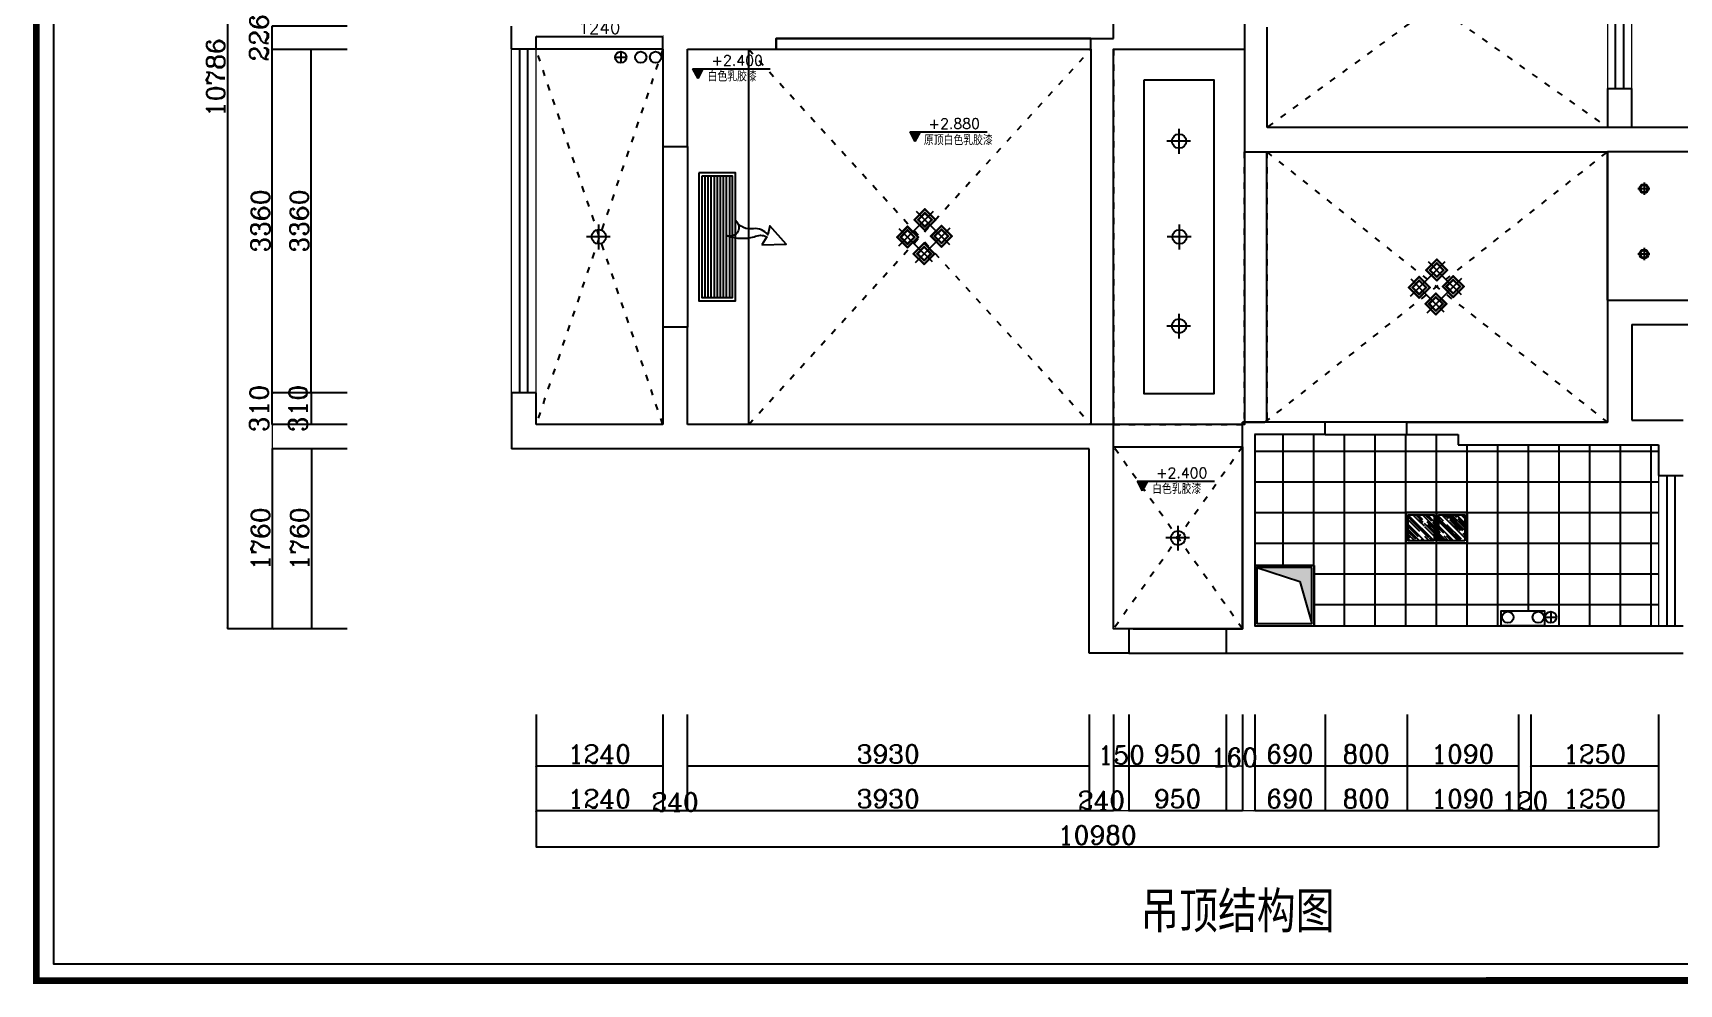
# Model space of a CAD drawing. Header units: millimetres. Extents: x 450898 to 739469, y -912654 to -458543.
# Drawn here: x 450901 to 467003, y -912654 to -903346 of the extents above; entities that cross this region are included whole.
import ezdxf

# ---------------------------------------------------------------- set-up
doc = ezdxf.new("R2010")
doc.units = ezdxf.units.MM
doc.header["$MEASUREMENT"] = 0
doc.header["$PDMODE"] = 3
doc.linetypes.add('ACAD_ISO03W100', pattern=[30, 12, -18])
doc.layers.get('0').update_dxf_attribs({"linetype": 'CONTINUOUS'})
doc.layers.get('DEFPOINTS').update_dxf_attribs({"linetype": 'CONTINUOUS'})
for name, color, linetype in [('0-ELV-01-细实线', 1, 'CONTINUOUS'), ('8', 8, 'CONTINUOUS'), ('FIXTURE', 2, 'CONTINUOUS'), ('LAYER3', 4, 'CONTINUOUS'), ('TOP', 7, 'CONTINUOUS'), ('txt', 7, 'CONTINUOUS'), ('图例-电', 7, 'CONTINUOUS'), ('墙线', 5, 'CONTINUOUS'), ('家具', 7, 'CONTINUOUS'), ('门窗及家具', 4, 'CONTINUOUS'), ('门窗及灯', 4, 'CONTINUOUS')]:
    doc.layers.add(name, color=color, linetype=linetype)
doc.layers.add('门窗', color=4, linetype='CONTINUOUS', lineweight=13)
doc.layers.add('（2）0.25线', color=7, linetype='CONTINUOUS', lineweight=25)
doc.styles.add('HZXY', font='complex.shx', dxfattribs={"bigfont": 'HZXY.shx'})
doc.styles.get("Standard").update_dxf_attribs({"font": 'complex.shx', "bigfont": 'hzxy.shx'})
doc.dimstyles.new('LMDIM40', dxfattribs={"dimtxt": 80, "dimasz": 20, "dimexe": 0, "dimexo": 0, "dimgap": 25, "dimtad": 1, "dimdec": 0, "dimzin": 0, "dimdsep": 46, "dimtxsty": 'Standard', "dimblk1": 'DOT', "dimblk2": 'DOT', "dimsah": 1, "dimcen": 0, "dimclrd": 2, "dimclre": 2, "dimclrt": 2, "dimadec": 0, "dimazin": 0, "dimtfac": 1, "dimtdec": 0, "dimtmove": 2, "dimatfit": 3, "dimldrblk": 'DOT', "dimfxl": 0, "dimtolj": 1, "dimtzin": 0, "dimarcsym": 0})

# ---------------------------------------------------------------- blocks, each defined once
blk = doc.blocks.new('_ArchTick')
at = {"color": 0, "linetype": 'ByBlock', "const_width": 0.15}
blk.add_lwpolyline([(-0.5, -0.5), (0.5, 0.5)], dxfattribs=at)
blk = doc.blocks.new('*D632')
at = {"layer": 'DEFPOINTS', "color": 0}
for p in [(453622, -903507), (453974, -903507), (453974, -906867)]:
    blk.add_point(p, dxfattribs=at)
at = {"layer": '门窗', "color": 2, "lineweight": -2}
for p, q in [((453974, -903507), (453622, -903507)), ((453622, -906867), (453622, -903507)), ((453974, -906867), (453622, -906867))]:
    blk.add_line(p, q, dxfattribs=at)
at = {"layer": '门窗', "color": 2, "lineweight": -2, "xscale": 20, "yscale": 20, "zscale": 20}
for p, rotation in [((453622, -903507), 90), ((453622, -906867), 270)]:
    blk.add_blockref('_ArchTick', p, dxfattribs=dict(at, rotation=rotation))
at = {"layer": '门窗', "color": 2, "insert": (453507, -905187), "char_height": 180, "attachment_point": 5, "rotation": 90}
blk.add_mtext('\\A1;3360', dxfattribs=at)
blk = doc.blocks.new('_DOT')
at = {"color": 0, "linetype": 'ByBlock'}
blk.add_line((-0.5, 0), (-1, 0), dxfattribs=at)
at = {"color": 0, "linetype": 'ByBlock', "const_width": 0.5}
blk.add_lwpolyline([(-0.25, 0, 1), (0.25, 0, 1)], format="xyb", close=True, dxfattribs=at)
blk = doc.blocks.new('DOT')
at = {"color": 0, "linetype": 'ByBlock'}
blk.add_line((-0.35, 0), (-1, 0), dxfattribs=at)
at = {"color": 0, "linetype": 'ByBlock', "const_width": 0.35}
blk.add_lwpolyline([(-0.175, 0, 1), (0.175, 0, 1)], format="xyb", close=True, dxfattribs=at)
blk = doc.blocks.new('*D638')
at = {"layer": 'DEFPOINTS', "color": 0}
for p in [(453242, -906867), (453974, -906867), (453974, -907177)]:
    blk.add_point(p, dxfattribs=at)
at = {"layer": '门窗', "color": 2, "lineweight": -2}
for p, q in [((453974, -906867), (453242, -906867)), ((453242, -907177), (453242, -906867)), ((453974, -907177), (453242, -907177))]:
    blk.add_line(p, q, dxfattribs=at)
at = {"layer": '门窗', "color": 2, "lineweight": -2, "xscale": 20, "yscale": 20, "zscale": 20}
for p, rotation in [((453242, -906867), 90), ((453242, -907177), 270)]:
    blk.add_blockref('_ArchTick', p, dxfattribs=dict(at, rotation=rotation))
at = {"layer": '门窗', "color": 2, "insert": (453114, -907022), "char_height": 180, "attachment_point": 5, "rotation": 90}
blk.add_mtext('\\A1;310', dxfattribs=at)
blk = doc.blocks.new('*D639')
at = {"layer": 'DEFPOINTS', "color": 0}
for p in [(453242, -903507), (453974, -903507), (453974, -906867)]:
    blk.add_point(p, dxfattribs=at)
at = {"layer": '门窗', "color": 2, "lineweight": -2}
for p, q in [((453974, -903507), (453242, -903507)), ((453242, -906867), (453242, -903507)), ((453974, -906867), (453242, -906867))]:
    blk.add_line(p, q, dxfattribs=at)
at = {"layer": '门窗', "color": 2, "lineweight": -2, "xscale": 20, "yscale": 20, "zscale": 20}
for p, rotation in [((453242, -903507), 90), ((453242, -906867), 270)]:
    blk.add_blockref('_ArchTick', p, dxfattribs=dict(at, rotation=rotation))
at = {"layer": '门窗', "color": 2, "insert": (453127, -905187), "char_height": 180, "attachment_point": 5, "rotation": 90}
blk.add_mtext('\\A1;3360', dxfattribs=at)
blk = doc.blocks.new('*D640')
at = {"layer": 'DEFPOINTS', "color": 0}
for p in [(453242, -903281), (453974, -903281), (453974, -903507)]:
    blk.add_point(p, dxfattribs=at)
at = {"layer": '门窗', "color": 2, "lineweight": -2}
for p, q in [((453974, -903281), (453242, -903281)), ((453242, -903507), (453242, -903281)), ((453974, -903507), (453242, -903507))]:
    blk.add_line(p, q, dxfattribs=at)
at = {"layer": '门窗', "color": 2, "lineweight": -2, "xscale": 20, "yscale": 20, "zscale": 20}
for p, rotation in [((453242, -903281), 90), ((453242, -903507), 270)]:
    blk.add_blockref('_ArchTick', p, dxfattribs=dict(at, rotation=rotation))
at = {"layer": '门窗', "color": 2, "insert": (453114, -903394), "char_height": 180, "attachment_point": 5, "rotation": 90}
blk.add_mtext('\\A1;226', dxfattribs=at)
blk = doc.blocks.new('*D644')
at = {"layer": 'DEFPOINTS', "color": 0}
for p in [(453974, -907417), (453625, -909177), (453974, -909177)]:
    blk.add_point(p, dxfattribs=at)
at = {"layer": '门窗', "color": 2, "lineweight": -2}
for p, q in [((453974, -907417), (453625, -907417)), ((453625, -907417), (453625, -909177)), ((453974, -909177), (453625, -909177))]:
    blk.add_line(p, q, dxfattribs=at)
at = {"layer": '门窗', "color": 2, "lineweight": -2, "xscale": 20, "yscale": 20, "zscale": 20}
for p, rotation in [((453625, -907417), 90), ((453625, -909177), 270)]:
    blk.add_blockref('_ArchTick', p, dxfattribs=dict(at, rotation=rotation))
at = {"layer": '门窗', "color": 2, "insert": (453510, -908297), "char_height": 180, "attachment_point": 5, "rotation": 90}
blk.add_mtext('\\A1;1760', dxfattribs=at)
blk = doc.blocks.new('*D645')
at = {"layer": 'DEFPOINTS', "color": 0}
for p in [(453974, -907417), (453242, -909177), (453974, -909177)]:
    blk.add_point(p, dxfattribs=at)
at = {"layer": '门窗', "color": 2, "lineweight": -2}
for p, q in [((453974, -907417), (453242, -907417)), ((453242, -907417), (453242, -909177)), ((453974, -909177), (453242, -909177))]:
    blk.add_line(p, q, dxfattribs=at)
at = {"layer": '门窗', "color": 2, "lineweight": -2, "xscale": 20, "yscale": 20, "zscale": 20}
for p, rotation in [((453242, -907417), 90), ((453242, -909177), 270)]:
    blk.add_blockref('_ArchTick', p, dxfattribs=dict(at, rotation=rotation))
at = {"layer": '门窗', "color": 2, "insert": (453127, -908297), "char_height": 180, "attachment_point": 5, "rotation": 90}
blk.add_mtext('\\A1;1760', dxfattribs=at)
blk = doc.blocks.new('*D646')
at = {"layer": 'DEFPOINTS', "color": 0}
for p in [(453974, -906867), (453622, -907177), (453974, -907177)]:
    blk.add_point(p, dxfattribs=at)
at = {"layer": '门窗', "color": 2, "lineweight": -2}
for p, q in [((453974, -906867), (453622, -906867)), ((453622, -906867), (453622, -907177)), ((453974, -907177), (453622, -907177))]:
    blk.add_line(p, q, dxfattribs=at)
at = {"layer": '门窗', "color": 2, "lineweight": -2, "xscale": 20, "yscale": 20, "zscale": 20}
for p, rotation in [((453622, -906867), 90), ((453622, -907177), 270)]:
    blk.add_blockref('_ArchTick', p, dxfattribs=dict(at, rotation=rotation))
at = {"layer": '门窗', "color": 2, "insert": (453495, -907022), "char_height": 180, "attachment_point": 5, "rotation": 90}
blk.add_mtext('\\A1;310', dxfattribs=at)
blk = doc.blocks.new('*D647')
at = {"layer": 'DEFPOINTS', "color": 0}
for p in [(453974, -898391), (452804, -909177), (453974, -909177)]:
    blk.add_point(p, dxfattribs=at)
at = {"layer": '门窗', "color": 2, "lineweight": -2}
for p, q in [((453974, -898391), (452804, -898391)), ((452804, -898391), (452804, -909177)), ((453974, -909177), (452804, -909177))]:
    blk.add_line(p, q, dxfattribs=at)
at = {"layer": '门窗', "color": 2, "lineweight": -2, "xscale": 20, "yscale": 20, "zscale": 20}
for p, rotation in [((452804, -898391), 90), ((452804, -909177), 270)]:
    blk.add_blockref('_ArchTick', p, dxfattribs=dict(at, rotation=rotation))
at = {"layer": '门窗', "color": 2, "insert": (452689, -903784), "char_height": 180, "attachment_point": 5, "rotation": 90}
blk.add_mtext('\\A1;10786', dxfattribs=at)
blk = doc.blocks.new('*D648')
at = {"layer": 'DEFPOINTS', "color": 0}
for p in [(455822, -910015), (457062, -910015), (457062, -910518)]:
    blk.add_point(p, dxfattribs=at)
at = {"layer": '门窗', "color": 2, "lineweight": -2}
for p, q in [((455822, -910015), (455822, -910518)), ((457062, -910015), (457062, -910518)), ((455822, -910518), (457062, -910518))]:
    blk.add_line(p, q, dxfattribs=at)
at = {"layer": '门窗', "color": 2, "lineweight": -2, "xscale": 20, "yscale": 20, "zscale": 20, "rotation": 180}
blk.add_blockref('_ArchTick', (455822, -910518), dxfattribs=at)
at = {"layer": '门窗', "color": 2, "lineweight": -2, "xscale": 20, "yscale": 20, "zscale": 20}
blk.add_blockref('_ArchTick', (457062, -910518), dxfattribs=at)
at = {"layer": '门窗', "color": 2, "insert": (456442, -910403), "char_height": 180, "attachment_point": 5}
blk.add_mtext('\\A1;1240', dxfattribs=at)
blk = doc.blocks.new('*D649')
at = {"layer": 'DEFPOINTS', "color": 0}
for p in [(457302, -910015), (461232, -910015), (461232, -910518)]:
    blk.add_point(p, dxfattribs=at)
at = {"layer": '门窗', "color": 2, "lineweight": -2}
for p, q in [((457302, -910015), (457302, -910518)), ((461232, -910015), (461232, -910518)), ((457302, -910518), (461232, -910518))]:
    blk.add_line(p, q, dxfattribs=at)
at = {"layer": '门窗', "color": 2, "lineweight": -2, "xscale": 20, "yscale": 20, "zscale": 20, "rotation": 180}
blk.add_blockref('_ArchTick', (457302, -910518), dxfattribs=at)
at = {"layer": '门窗', "color": 2, "lineweight": -2, "xscale": 20, "yscale": 20, "zscale": 20}
blk.add_blockref('_ArchTick', (461232, -910518), dxfattribs=at)
at = {"layer": '门窗', "color": 2, "insert": (459267, -910403), "char_height": 180, "attachment_point": 5}
blk.add_mtext('\\A1;3930', dxfattribs=at)
blk = doc.blocks.new('*D650')
at = {"layer": 'DEFPOINTS', "color": 0}
for p in [(461472, -910015), (461622, -910015), (461622, -910518)]:
    blk.add_point(p, dxfattribs=at)
at = {"layer": '门窗', "color": 2, "lineweight": -2}
for p, q in [((461472, -910015), (461472, -910518)), ((461622, -910015), (461622, -910518)), ((461472, -910518), (461622, -910518))]:
    blk.add_line(p, q, dxfattribs=at)
at = {"layer": '门窗', "color": 2, "lineweight": -2, "xscale": 20, "yscale": 20, "zscale": 20, "rotation": 180}
blk.add_blockref('_ArchTick', (461472, -910518), dxfattribs=at)
at = {"layer": '门窗', "color": 2, "lineweight": -2, "xscale": 20, "yscale": 20, "zscale": 20}
blk.add_blockref('_ArchTick', (461622, -910518), dxfattribs=at)
at = {"layer": '门窗', "color": 2, "insert": (461547, -910411), "char_height": 180, "attachment_point": 5}
blk.add_mtext('\\A1;150', dxfattribs=at)
blk = doc.blocks.new('*D651')
at = {"layer": 'DEFPOINTS', "color": 0}
for p in [(461622, -910015), (462572, -910015), (462572, -910518)]:
    blk.add_point(p, dxfattribs=at)
at = {"layer": '门窗', "color": 2, "lineweight": -2}
for p, q in [((461622, -910015), (461622, -910518)), ((462572, -910015), (462572, -910518)), ((461622, -910518), (462572, -910518))]:
    blk.add_line(p, q, dxfattribs=at)
at = {"layer": '门窗', "color": 2, "lineweight": -2, "xscale": 20, "yscale": 20, "zscale": 20, "rotation": 180}
blk.add_blockref('_ArchTick', (461622, -910518), dxfattribs=at)
at = {"layer": '门窗', "color": 2, "lineweight": -2, "xscale": 20, "yscale": 20, "zscale": 20}
blk.add_blockref('_ArchTick', (462572, -910518), dxfattribs=at)
at = {"layer": '门窗', "color": 2, "insert": (462097, -910403), "char_height": 180, "attachment_point": 5}
blk.add_mtext('\\A1;950', dxfattribs=at)
blk = doc.blocks.new('*D652')
at = {"layer": 'DEFPOINTS', "color": 0}
for p in [(462852, -910015), (463542, -910015), (463542, -910518)]:
    blk.add_point(p, dxfattribs=at)
at = {"layer": '门窗', "color": 2, "lineweight": -2}
for p, q in [((462852, -910015), (462852, -910518)), ((463542, -910015), (463542, -910518)), ((462852, -910518), (463542, -910518))]:
    blk.add_line(p, q, dxfattribs=at)
at = {"layer": '门窗', "color": 2, "lineweight": -2, "xscale": 20, "yscale": 20, "zscale": 20, "rotation": 180}
blk.add_blockref('_ArchTick', (462852, -910518), dxfattribs=at)
at = {"layer": '门窗', "color": 2, "lineweight": -2, "xscale": 20, "yscale": 20, "zscale": 20}
blk.add_blockref('_ArchTick', (463542, -910518), dxfattribs=at)
at = {"layer": '门窗', "color": 2, "insert": (463197, -910403), "char_height": 180, "attachment_point": 5}
blk.add_mtext('\\A1;690', dxfattribs=at)
blk = doc.blocks.new('*D653')
at = {"layer": 'DEFPOINTS', "color": 0}
for p in [(463542, -910015), (464342, -910015), (464342, -910518)]:
    blk.add_point(p, dxfattribs=at)
at = {"layer": '门窗', "color": 2, "lineweight": -2}
for p, q in [((463542, -910015), (463542, -910518)), ((464342, -910015), (464342, -910518)), ((463542, -910518), (464342, -910518))]:
    blk.add_line(p, q, dxfattribs=at)
at = {"layer": '门窗', "color": 2, "lineweight": -2, "xscale": 20, "yscale": 20, "zscale": 20, "rotation": 180}
blk.add_blockref('_ArchTick', (463542, -910518), dxfattribs=at)
at = {"layer": '门窗', "color": 2, "lineweight": -2, "xscale": 20, "yscale": 20, "zscale": 20}
blk.add_blockref('_ArchTick', (464342, -910518), dxfattribs=at)
at = {"layer": '门窗', "color": 2, "insert": (463942, -910403), "char_height": 180, "attachment_point": 5}
blk.add_mtext('\\A1;800', dxfattribs=at)
blk = doc.blocks.new('*D654')
at = {"layer": 'DEFPOINTS', "color": 0}
for p in [(464342, -910015), (465432, -910015), (465432, -910518)]:
    blk.add_point(p, dxfattribs=at)
at = {"layer": '门窗', "color": 2, "lineweight": -2}
for p, q in [((464342, -910015), (464342, -910518)), ((465432, -910015), (465432, -910518)), ((464342, -910518), (465432, -910518))]:
    blk.add_line(p, q, dxfattribs=at)
at = {"layer": '门窗', "color": 2, "lineweight": -2, "xscale": 20, "yscale": 20, "zscale": 20, "rotation": 180}
blk.add_blockref('_ArchTick', (464342, -910518), dxfattribs=at)
at = {"layer": '门窗', "color": 2, "lineweight": -2, "xscale": 20, "yscale": 20, "zscale": 20}
blk.add_blockref('_ArchTick', (465432, -910518), dxfattribs=at)
at = {"layer": '门窗', "color": 2, "insert": (464887, -910403), "char_height": 180, "attachment_point": 5}
blk.add_mtext('\\A1;1090', dxfattribs=at)
blk = doc.blocks.new('*D655')
at = {"layer": 'DEFPOINTS', "color": 0}
for p in [(465552, -910015), (466802, -910015), (466802, -910518)]:
    blk.add_point(p, dxfattribs=at)
at = {"layer": '门窗', "color": 2, "lineweight": -2}
for p, q in [((465552, -910015), (465552, -910518)), ((466802, -910015), (466802, -910518)), ((465552, -910518), (466802, -910518))]:
    blk.add_line(p, q, dxfattribs=at)
at = {"layer": '门窗', "color": 2, "lineweight": -2, "xscale": 20, "yscale": 20, "zscale": 20, "rotation": 180}
blk.add_blockref('_ArchTick', (465552, -910518), dxfattribs=at)
at = {"layer": '门窗', "color": 2, "lineweight": -2, "xscale": 20, "yscale": 20, "zscale": 20}
blk.add_blockref('_ArchTick', (466802, -910518), dxfattribs=at)
at = {"layer": '门窗', "color": 2, "insert": (466177, -910403), "char_height": 180, "attachment_point": 5}
blk.add_mtext('\\A1;1250', dxfattribs=at)
blk = doc.blocks.new('*D656')
at = {"layer": 'DEFPOINTS', "color": 0}
for p in [(455822, -910015), (457062, -910015), (457062, -910955)]:
    blk.add_point(p, dxfattribs=at)
at = {"layer": '门窗', "color": 2, "lineweight": -2}
for p, q in [((455822, -910015), (455822, -910955)), ((457062, -910015), (457062, -910955)), ((455822, -910955), (457062, -910955))]:
    blk.add_line(p, q, dxfattribs=at)
at = {"layer": '门窗', "color": 2, "lineweight": -2, "xscale": 20, "yscale": 20, "zscale": 20, "rotation": 180}
blk.add_blockref('_ArchTick', (455822, -910955), dxfattribs=at)
at = {"layer": '门窗', "color": 2, "lineweight": -2, "xscale": 20, "yscale": 20, "zscale": 20}
blk.add_blockref('_ArchTick', (457062, -910955), dxfattribs=at)
at = {"layer": '门窗', "color": 2, "insert": (456442, -910840), "char_height": 180, "attachment_point": 5}
blk.add_mtext('\\A1;1240', dxfattribs=at)
blk = doc.blocks.new('*D657')
at = {"layer": 'DEFPOINTS', "color": 0}
for p in [(457062, -910015), (457302, -910015), (457302, -910955)]:
    blk.add_point(p, dxfattribs=at)
at = {"layer": '门窗', "color": 2, "lineweight": -2}
for p, q in [((457062, -910015), (457062, -910955)), ((457302, -910015), (457302, -910955)), ((457062, -910955), (457302, -910955))]:
    blk.add_line(p, q, dxfattribs=at)
at = {"layer": '门窗', "color": 2, "lineweight": -2, "xscale": 20, "yscale": 20, "zscale": 20, "rotation": 180}
blk.add_blockref('_ArchTick', (457062, -910955), dxfattribs=at)
at = {"layer": '门窗', "color": 2, "lineweight": -2, "xscale": 20, "yscale": 20, "zscale": 20}
blk.add_blockref('_ArchTick', (457302, -910955), dxfattribs=at)
at = {"layer": '门窗', "color": 2, "insert": (457182, -910872), "char_height": 180, "attachment_point": 5}
blk.add_mtext('\\A1;240', dxfattribs=at)
blk = doc.blocks.new('*D658')
at = {"layer": 'DEFPOINTS', "color": 0}
for p in [(457302, -910015), (461232, -910015), (461232, -910955)]:
    blk.add_point(p, dxfattribs=at)
at = {"layer": '门窗', "color": 2, "lineweight": -2}
for p, q in [((457302, -910015), (457302, -910955)), ((461232, -910015), (461232, -910955)), ((457302, -910955), (461232, -910955))]:
    blk.add_line(p, q, dxfattribs=at)
at = {"layer": '门窗', "color": 2, "lineweight": -2, "xscale": 20, "yscale": 20, "zscale": 20, "rotation": 180}
blk.add_blockref('_ArchTick', (457302, -910955), dxfattribs=at)
at = {"layer": '门窗', "color": 2, "lineweight": -2, "xscale": 20, "yscale": 20, "zscale": 20}
blk.add_blockref('_ArchTick', (461232, -910955), dxfattribs=at)
at = {"layer": '门窗', "color": 2, "insert": (459267, -910840), "char_height": 180, "attachment_point": 5}
blk.add_mtext('\\A1;3930', dxfattribs=at)
blk = doc.blocks.new('*D659')
at = {"layer": 'DEFPOINTS', "color": 0}
for p in [(461232, -910015), (461472, -910015), (461472, -910955)]:
    blk.add_point(p, dxfattribs=at)
at = {"layer": '门窗', "color": 2, "lineweight": -2}
for p, q in [((461232, -910015), (461232, -910955)), ((461472, -910015), (461472, -910955)), ((461232, -910955), (461472, -910955))]:
    blk.add_line(p, q, dxfattribs=at)
at = {"layer": '门窗', "color": 2, "lineweight": -2, "xscale": 20, "yscale": 20, "zscale": 20, "rotation": 180}
blk.add_blockref('_ArchTick', (461232, -910955), dxfattribs=at)
at = {"layer": '门窗', "color": 2, "lineweight": -2, "xscale": 20, "yscale": 20, "zscale": 20}
blk.add_blockref('_ArchTick', (461472, -910955), dxfattribs=at)
at = {"layer": '门窗', "color": 2, "insert": (461352, -910857), "char_height": 180, "attachment_point": 5}
blk.add_mtext('\\A1;240', dxfattribs=at)
blk = doc.blocks.new('*D660')
at = {"layer": 'DEFPOINTS', "color": 0}
for p in [(461622, -910015), (462572, -910015), (462572, -910955)]:
    blk.add_point(p, dxfattribs=at)
at = {"layer": '门窗', "color": 2, "lineweight": -2}
for p, q in [((461622, -910015), (461622, -910955)), ((462572, -910015), (462572, -910955)), ((461622, -910955), (462572, -910955))]:
    blk.add_line(p, q, dxfattribs=at)
at = {"layer": '门窗', "color": 2, "lineweight": -2, "xscale": 20, "yscale": 20, "zscale": 20, "rotation": 180}
blk.add_blockref('_ArchTick', (461622, -910955), dxfattribs=at)
at = {"layer": '门窗', "color": 2, "lineweight": -2, "xscale": 20, "yscale": 20, "zscale": 20}
blk.add_blockref('_ArchTick', (462572, -910955), dxfattribs=at)
at = {"layer": '门窗', "color": 2, "insert": (462097, -910840), "char_height": 180, "attachment_point": 5}
blk.add_mtext('\\A1;950', dxfattribs=at)
blk = doc.blocks.new('*D661')
at = {"layer": 'DEFPOINTS', "color": 0}
for p in [(462572, -910015), (462732, -910015), (462732, -910955)]:
    blk.add_point(p, dxfattribs=at)
at = {"layer": '门窗', "color": 2, "lineweight": -2}
for p, q in [((462572, -910015), (462572, -910955)), ((462732, -910015), (462732, -910955)), ((462572, -910955), (462732, -910955))]:
    blk.add_line(p, q, dxfattribs=at)
at = {"layer": '门窗', "color": 2, "lineweight": -2, "xscale": 20, "yscale": 20, "zscale": 20, "rotation": 180}
blk.add_blockref('_ArchTick', (462572, -910955), dxfattribs=at)
at = {"layer": '门窗', "color": 2, "lineweight": -2, "xscale": 20, "yscale": 20, "zscale": 20}
blk.add_blockref('_ArchTick', (462732, -910955), dxfattribs=at)
at = {"layer": '门窗', "color": 2, "insert": (462652, -910435), "char_height": 180, "attachment_point": 5}
blk.add_mtext('\\A1;160', dxfattribs=at)
blk = doc.blocks.new('*D662')
at = {"layer": 'DEFPOINTS', "color": 0}
for p in [(462852, -910015), (463542, -910015), (463542, -910955)]:
    blk.add_point(p, dxfattribs=at)
at = {"layer": '门窗', "color": 2, "lineweight": -2}
for p, q in [((462852, -910015), (462852, -910955)), ((463542, -910015), (463542, -910955)), ((462852, -910955), (463542, -910955))]:
    blk.add_line(p, q, dxfattribs=at)
at = {"layer": '门窗', "color": 2, "lineweight": -2, "xscale": 20, "yscale": 20, "zscale": 20, "rotation": 180}
blk.add_blockref('_ArchTick', (462852, -910955), dxfattribs=at)
at = {"layer": '门窗', "color": 2, "lineweight": -2, "xscale": 20, "yscale": 20, "zscale": 20}
blk.add_blockref('_ArchTick', (463542, -910955), dxfattribs=at)
at = {"layer": '门窗', "color": 2, "insert": (463197, -910840), "char_height": 180, "attachment_point": 5}
blk.add_mtext('\\A1;690', dxfattribs=at)
blk = doc.blocks.new('*D663')
at = {"layer": 'DEFPOINTS', "color": 0}
for p in [(463542, -910015), (464342, -910015), (464342, -910955)]:
    blk.add_point(p, dxfattribs=at)
at = {"layer": '门窗', "color": 2, "lineweight": -2}
for p, q in [((463542, -910015), (463542, -910955)), ((464342, -910015), (464342, -910955)), ((463542, -910955), (464342, -910955))]:
    blk.add_line(p, q, dxfattribs=at)
at = {"layer": '门窗', "color": 2, "lineweight": -2, "xscale": 20, "yscale": 20, "zscale": 20, "rotation": 180}
blk.add_blockref('_ArchTick', (463542, -910955), dxfattribs=at)
at = {"layer": '门窗', "color": 2, "lineweight": -2, "xscale": 20, "yscale": 20, "zscale": 20}
blk.add_blockref('_ArchTick', (464342, -910955), dxfattribs=at)
at = {"layer": '门窗', "color": 2, "insert": (463942, -910840), "char_height": 180, "attachment_point": 5}
blk.add_mtext('\\A1;800', dxfattribs=at)
blk = doc.blocks.new('*D664')
at = {"layer": 'DEFPOINTS', "color": 0}
for p in [(464342, -910015), (465432, -910015), (465432, -910955)]:
    blk.add_point(p, dxfattribs=at)
at = {"layer": '门窗', "color": 2, "lineweight": -2}
for p, q in [((464342, -910015), (464342, -910955)), ((465432, -910015), (465432, -910955)), ((464342, -910955), (465432, -910955))]:
    blk.add_line(p, q, dxfattribs=at)
at = {"layer": '门窗', "color": 2, "lineweight": -2, "xscale": 20, "yscale": 20, "zscale": 20, "rotation": 180}
blk.add_blockref('_ArchTick', (464342, -910955), dxfattribs=at)
at = {"layer": '门窗', "color": 2, "lineweight": -2, "xscale": 20, "yscale": 20, "zscale": 20}
blk.add_blockref('_ArchTick', (465432, -910955), dxfattribs=at)
at = {"layer": '门窗', "color": 2, "insert": (464887, -910840), "char_height": 180, "attachment_point": 5}
blk.add_mtext('\\A1;1090', dxfattribs=at)
blk = doc.blocks.new('*D665')
at = {"layer": 'DEFPOINTS', "color": 0}
for p in [(465432, -910015), (465552, -910015), (465552, -910955)]:
    blk.add_point(p, dxfattribs=at)
at = {"layer": '门窗', "color": 2, "lineweight": -2}
for p, q in [((465432, -910015), (465432, -910955)), ((465552, -910015), (465552, -910955)), ((465432, -910955), (465552, -910955))]:
    blk.add_line(p, q, dxfattribs=at)
at = {"layer": '门窗', "color": 2, "lineweight": -2, "xscale": 20, "yscale": 20, "zscale": 20, "rotation": 180}
blk.add_blockref('_ArchTick', (465432, -910955), dxfattribs=at)
at = {"layer": '门窗', "color": 2, "lineweight": -2, "xscale": 20, "yscale": 20, "zscale": 20}
blk.add_blockref('_ArchTick', (465552, -910955), dxfattribs=at)
at = {"layer": '门窗', "color": 2, "insert": (465492, -910863), "char_height": 180, "attachment_point": 5}
blk.add_mtext('\\A1;120', dxfattribs=at)
blk = doc.blocks.new('*D666')
at = {"layer": 'DEFPOINTS', "color": 0}
for p in [(465552, -910015), (466802, -910015), (466802, -910955)]:
    blk.add_point(p, dxfattribs=at)
at = {"layer": '门窗', "color": 2, "lineweight": -2}
for p, q in [((465552, -910015), (465552, -910955)), ((466802, -910015), (466802, -910955)), ((465552, -910955), (466802, -910955))]:
    blk.add_line(p, q, dxfattribs=at)
at = {"layer": '门窗', "color": 2, "lineweight": -2, "xscale": 20, "yscale": 20, "zscale": 20, "rotation": 180}
blk.add_blockref('_ArchTick', (465552, -910955), dxfattribs=at)
at = {"layer": '门窗', "color": 2, "lineweight": -2, "xscale": 20, "yscale": 20, "zscale": 20}
blk.add_blockref('_ArchTick', (466802, -910955), dxfattribs=at)
at = {"layer": '门窗', "color": 2, "insert": (466177, -910840), "char_height": 180, "attachment_point": 5}
blk.add_mtext('\\A1;1250', dxfattribs=at)
blk = doc.blocks.new('*D667')
at = {"layer": 'DEFPOINTS', "color": 0}
for p in [(455822, -910015), (466802, -910015), (466802, -911311)]:
    blk.add_point(p, dxfattribs=at)
at = {"layer": '门窗', "color": 2, "lineweight": -2}
for p, q in [((455822, -910015), (455822, -911311)), ((466802, -910015), (466802, -911311)), ((455822, -911311), (466802, -911311))]:
    blk.add_line(p, q, dxfattribs=at)
at = {"layer": '门窗', "color": 2, "lineweight": -2, "xscale": 20, "yscale": 20, "zscale": 20, "rotation": 180}
blk.add_blockref('_ArchTick', (455822, -911311), dxfattribs=at)
at = {"layer": '门窗', "color": 2, "lineweight": -2, "xscale": 20, "yscale": 20, "zscale": 20}
blk.add_blockref('_ArchTick', (466802, -911311), dxfattribs=at)
at = {"layer": '门窗', "color": 2, "insert": (461312, -911196), "char_height": 180, "attachment_point": 5}
blk.add_mtext('\\A1;10980', dxfattribs=at)
blk = doc.blocks.new('TRYR')
at = {"const_width": 73}
blk.add_lwpolyline([(501239, -866833), (527605, -866831), (527605, -847696), (501239, -847697)], close=True, dxfattribs=at)
at = {"color": 4}
blk.add_lwpolyline([(501422, -847892), (501422, -866653), (523535, -866652), (523535, -847891)], close=True, dxfattribs=at)
blk = doc.blocks.new('*D596')
at = {"layer": 'DEFPOINTS', "color": 0}
for p in [(457062, -903380), (455822, -903507), (457062, -903507)]:
    blk.add_point(p, dxfattribs=at)
at = {"layer": '门窗', "color": 2, "lineweight": -2}
for p, q in [((455822, -903507), (455822, -903380)), ((455822, -903380), (457062, -903380)), ((457062, -903507), (457062, -903380))]:
    blk.add_line(p, q, dxfattribs=at)
at = {"layer": '门窗', "color": 2, "lineweight": -2, "xscale": 20, "yscale": 20, "zscale": 20, "rotation": 180}
blk.add_blockref('_ArchTick', (455822, -903380), dxfattribs=at)
at = {"layer": '门窗', "color": 2, "lineweight": -2, "xscale": 20, "yscale": 20, "zscale": 20}
blk.add_blockref('_ArchTick', (457062, -903380), dxfattribs=at)
at = {"layer": '门窗', "color": 2, "insert": (456442, -903295), "char_height": 120, "attachment_point": 5}
blk.add_mtext('\\A1;1240', dxfattribs=at)
blk = doc.blocks.new('A$C4AE13D6C')
at = {"layer": '（2）0.25线', "color": 2}
for p, q in [((190, 352), (360, 522)), ((357, 356), (195, 519)), ((20, 183), (190, 352)), ((187, 187), (25, 349)), ((352, 190), (522, 360)), ((519, 194), (357, 356)), ((183, 20), (352, 190)), ((350, 25), (187, 187))]:
    blk.add_line(p, q, dxfattribs=at)
at = {"layer": '（2）0.25线', "color": 8}
for points in [[(276, 332), (382, 438), (276, 544), (170, 438)], [(276, 374), (339, 438), (276, 501), (212, 438)], [(106, 162), (212, 268), (106, 374), (0, 268)], [(106, 205), (170, 268), (106, 332), (42, 268)], [(438, 170), (544, 276), (438, 382), (332, 276)], [(438, 212), (501, 276), (438, 339), (374, 276)], [(268, 0), (374, 106), (268, 212), (162, 106)], [(268, 42), (332, 106), (268, 170), (205, 106)]]:
    blk.add_lwpolyline(points, close=True, dxfattribs=at)
at = {"layer": '（2）0.25线', "color": 2}
for points in [[(276, 339), (375, 438), (276, 537), (177, 438)], [(276, 367), (346, 438), (276, 508), (205, 438)], [(106, 169), (205, 268), (106, 367), (7, 268)], [(106, 197), (177, 268), (106, 339), (35, 268)], [(438, 177), (537, 276), (438, 375), (339, 276)], [(438, 205), (508, 276), (438, 346), (367, 276)], [(268, 7), (367, 106), (268, 205), (169, 106)], [(268, 35), (339, 106), (268, 177), (197, 106)]]:
    blk.add_lwpolyline(points, close=True, dxfattribs=at)
blk = doc.blocks.new('A$C2021655D')
at = {"layer": '门窗及灯'}
h = blk.add_hatch(dxfattribs=at)
h.set_pattern_fill('AR-RROOF', color=8, scale=50, angle=45, style=0)
h.set_pattern_definition([(45, (-55648.67, -13386.91), (42.426407, 113.137085), [750, -100, 250, -50]), (45, (-55619.32, -13322.21), (-82.37794, 11.66726), [150, -16.5, 300, -37.5]), (45, (-55661.042, -13339.178), (160.159686, 207.53584), [400, -70, 200, -50])])
h.paths.add_polyline_path([(22, 277), (22, 22), (277, 22), (277, 277)])
at = {"layer": '门窗及灯', "color": 7}
for points in [[(0, 0), (300, 0), (300, 300), (0, 300)], [(22, 22), (277, 22), (277, 277), (22, 277)]]:
    blk.add_lwpolyline(points, close=True, dxfattribs=at)
blk = doc.blocks.new('A$C578B2329')
at = {"layer": '门窗及家具'}
blk.add_lwpolyline([(0, 300), (300, 300), (300, 0), (0, 0)], close=True, dxfattribs=at)
at = {"layer": '门窗及灯', "color": 7}
blk.add_blockref('A$C2021655D', (0, 0), dxfattribs=at)
blk = doc.blocks.new('A$C53BF52A6')
at = {"layer": '图例-电', "extrusion": (0, 0, -1), "zscale": -1}
blk.add_blockref('A$C578B2329', (-300, 0), dxfattribs=at)
blk = doc.blocks.new('A$C7D685AAA')
at = {"ltscale": 3}
for p in [(0, 0), (300, 0)]:
    blk.add_blockref('A$C53BF52A6', p, dxfattribs=at)
blk = doc.blocks.new('afefqer')
blk.add_hatch(color=256).paths.add_polyline_path([(293046, -79425), (293097, -79331), (292996, -79331)])
for p, q in [((292996, -79331), (293753, -79331)), ((292996, -79331), (293046, -79425)), ((293097, -79331), (293046, -79425))]:
    blk.add_line(p, q)

msp = doc.modelspace()

# ---------------------------------------------------------------- hatches: boundary and pattern name
at = {"layer": 'txt'}
msp.add_hatch(color=256, dxfattribs=at).paths.add_polyline_path([(463294.2, -908715.5), (463412.1, -909126.7), (463412.1, -908576.7), (462872.1, -908576.7)])
at = {"layer": '家具'}
h = msp.add_hatch(dxfattribs=at)
h.set_pattern_fill('_USER', color=8, scale=300, style=0, double=1, pattern_type=0)
h.set_pattern_definition([(0, (307130.2, -376138.1), (0, 300), []), (90, (307130.2, -376138.1), (-300, 2e-14), [])])
h.paths.add_polyline_path([(464842.1, -907376.7), (464842.1, -907276.7), (464341.2, -907276.7), (463541.2, -907276.7), (462852.1, -907276.7), (462852.1, -908556.7), (463432.1, -908556.7), (463432.1, -909146.7), (465263.1, -909146.7), (465263.1, -909001.3), (465687.6, -909001.3), (465687.6, -909146.7), (466802.1, -909146.7), (466802.1, -907676.7), (466802.1, -907376.7), (465552.1, -907376.7)])
h.paths.add_polyline_path([(465802.7, -909064, -1), (465692.7, -909064, -1)], flags=16)

# ---------------------------------------------------------------- linework, layer by layer
at = {"layer": '0-ELV-01-细实线', "linetype": 'ACAD_ISO03W100', "ltscale": 5}
for p, q in [((461472.1, -903506.7), (461472.1, -907176.7)), ((462749.3, -904510.7), (462749.3, -907156.7)), ((462969.3, -904510.7), (462969.3, -907156.7)), ((461472.1, -907176.7), (462732.1, -907176.7)), ((461472.1, -907176.7), (462729.3, -907176.7))]:
    msp.add_line(p, q, dxfattribs=at)
at = {"layer": '8', "linetype": 'ACAD_ISO03W100', "ltscale": 5}
for p, q in [((462872.1, -901840.7), (466302.1, -904270.7)), ((466302.1, -901840.7), (462972.1, -904270.7)), ((457062.1, -903506.7), (455822.1, -907176.7)), ((457062.1, -907176.7), (455822.1, -903506.7)), ((457902.1, -903506.7), (461252.1, -907176.7)), ((457902.1, -907176.7), (461249.3, -903506.7)), ((462952.1, -907156.7), (466302.1, -904510.7)), ((462969.3, -904510.7), (466301.2, -907156.7)), ((462732.1, -907396.7), (461472.1, -909176.7)), ((462732.1, -909176.7), (461472.1, -907396.7))]:
    msp.add_line(p, q, dxfattribs=at)
at = {"layer": 'DEFPOINTS'}
msp.add_line((466302.1, -905960.7), (466302.1, -904510.7), dxfattribs=at)
msp.add_lwpolyline([(465802.7, -909064, -1), (465692.7, -909064, -1)], format="xyb", close=True, dxfattribs=at)
at = {"layer": 'FIXTURE', "color": 51}
for p, q in [((462214.8, -908288.2), (461981.2, -908288.2)), ((462102.2, -908411.6), (462102.2, -908168.4))]:
    msp.add_line(p, q, dxfattribs=at)
msp.add_circle((462102.2, -908288.2), 69.9, dxfattribs=at)
at = {"layer": 'LAYER3', "color": 8}
for p, q in [((457473.2, -904746.7), (457473.2, -905936.7)), ((457503.2, -904746.7), (457503.2, -905936.7)), ((457533.2, -904746.7), (457533.2, -905936.7)), ((457563.2, -904746.7), (457563.2, -905936.7)), ((457593.2, -904746.7), (457593.2, -905936.7)), ((457623.2, -904746.7), (457623.2, -905936.7)), ((457653.2, -904746.7), (457653.2, -905936.7)), ((457683.2, -904746.7), (457683.2, -905936.7)), ((457713.2, -904746.7), (457713.2, -905936.7))]:
    msp.add_line(p, q, dxfattribs=at)
at = {"layer": 'txt'}
for p, q in [((466382.1, -903890.7), (466382.1, -902740.7)), ((466462.1, -903890.7), (466462.1, -902740.7)), ((455662.1, -906866.7), (455662.1, -903506.7)), ((455742.1, -906866.7), (455742.1, -903506.7)), ((456595.6, -903584.6), (456705.6, -903584.6)), ((456650.6, -903529.6), (456650.6, -903639.6)), ((466882.1, -907676.7), (466882.1, -909146.7)), ((466962.1, -907676.7), (466962.1, -909146.7)), ((462872.1, -908576.7), (463294.2, -908715.5)), ((463294.2, -908715.5), (463412.1, -909126.7)), ((465692.7, -909064), (465802.7, -909064)), ((465747.7, -909009), (465747.7, -909119))]:
    msp.add_line(p, q, dxfattribs=at)
for points in [[(463432.1, -908556.7), (462852.1, -908556.7), (462852.1, -909146.7), (463432.1, -909146.7)], [(463412.1, -908576.7), (462872.1, -908576.7), (462872.1, -909126.7), (463412.1, -909126.7)], [(465687.6, -909146.7), (465263.1, -909146.7), (465263.1, -909001.3), (465687.6, -909001.3)]]:
    msp.add_lwpolyline(points, close=True, dxfattribs=at)
for centre in [(456650.6, -903584.6), (456846.5, -903584.6), (456991, -903584.6), (465327.8, -909064), (465625, -909064), (465747.7, -909064)]:
    msp.add_circle(centre, 55, dxfattribs=at)
at = {"layer": '墙线'}
for p, q in [((462752.1, -902800.7), (462752.1, -904510.7)), ((455582.1, -903501.2), (455582.1, -903280.7)), ((461472.1, -903400.7), (461472.1, -903180.7)), ((462972.1, -904270.7), (462972.1, -903290.7)), ((458172.1, -903506.7), (458172.1, -903400.7)), ((458172.1, -903400.7), (461472.1, -903400.7)), ((455822.1, -903506.7), (455582.1, -903506.7)), ((457062.1, -903506.7), (455822.1, -903506.7)), ((457062.1, -903506.7), (457062.1, -904456.7)), ((457302.1, -904456.7), (457302.1, -903506.7)), ((457302.1, -903506.7), (458172.1, -903506.7)), ((466302.1, -903890.7), (466302.1, -904270.7)), ((466302.1, -903890.7), (466542.1, -903890.7)), ((466542.1, -904270.7), (466542.1, -903890.7)), ((466302.1, -904270.7), (462972.1, -904270.7)), ((467262.1, -904270.7), (466302.1, -904270.7)), ((457062.1, -904456.7), (457302.1, -904456.7)), ((462752.1, -904510.7), (466302.1, -904510.7)), ((467262.1, -904510.7), (466302.1, -904510.7)), ((466302.1, -905960.7), (466302.1, -907156.7)), ((466302.1, -905960.7), (467262.1, -905960.7)), ((457302.1, -906226.7), (457062.1, -906226.7)), ((457062.1, -906226.7), (457062.1, -907176.7)), ((457302.1, -907176.7), (457302.1, -906226.7)), ((466542.1, -906200.7), (466542.1, -907136.7)), ((466542.1, -906200.7), (467262.1, -906200.7)), ((455822.1, -906866.7), (455582.1, -906866.7)), ((455582.1, -906866.7), (455582.1, -907416.7)), ((455822.1, -907176.7), (455822.1, -906866.7)), ((462732.1, -909176.7), (462732.1, -907156.7)), ((462732.1, -907156.7), (462952.1, -907156.7)), ((463541.2, -907156.7), (462732.1, -907156.7)), ((463541.2, -907276.7), (463541.2, -907156.7)), ((464341.2, -907156.7), (466301.2, -907156.7)), ((464341.2, -907276.7), (464341.2, -907156.7)), ((466542.1, -907136.7), (467042.1, -907136.7)), ((457062.1, -907176.7), (455822.1, -907176.7)), ((461472.1, -907176.7), (457302.1, -907176.7)), ((461472.1, -909176.7), (461472.1, -907176.7)), ((463541.2, -907276.7), (462851.2, -907276.7)), ((462852.1, -907276.7), (462852.1, -908556.7)), ((462952.1, -907276.7), (462852.1, -907276.7)), ((464341.2, -907276.7), (464842.1, -907276.7)), ((464842.1, -907276.7), (464842.1, -907376.7)), ((464842.1, -907276.7), (464842.1, -907376.7)), ((457302.1, -907416.7), (455582.1, -907416.7)), ((461232.1, -907416.7), (457302.1, -907416.7)), ((461232.1, -909416.7), (461232.1, -907416.7)), ((464842.1, -907376.7), (466802.1, -907376.7)), ((464842.1, -907376.7), (465432.1, -907376.7)), ((465552.1, -907376.7), (466802.1, -907376.7)), ((465552.1, -907376.7), (466802.1, -907376.7)), ((466802.1, -907376.7), (466802.1, -907676.7)), ((466802.1, -907676.7), (467042.1, -907676.7)), ((462852.1, -908556.7), (463432.1, -908556.7)), ((463432.1, -908556.7), (463432.1, -909146.7)), ((461622.1, -909176.7), (461472.1, -909176.7)), ((461622.1, -909176.7), (461622.1, -909416.7)), ((462572.1, -909176.7), (462572.1, -909416.7)), ((462572.1, -909176.7), (462732.1, -909176.7)), ((463432.1, -909146.7), (466802.1, -909146.7)), ((465552.1, -909146.7), (467042.1, -909146.7)), ((461622.1, -909416.7), (461232.1, -909416.7)), ((462572.1, -909416.7), (467042.1, -909416.7))]:
    msp.add_line(p, q, dxfattribs=at)
at = {"layer": '家具', "color": 250}
for p, q in [((457062.1, -904456.7), (457062.1, -906226.7)), ((457302.1, -904456.7), (457302.1, -906226.7)), ((464341.2, -907156.7), (463541.2, -907156.7)), ((463541.2, -907276.7), (464341.2, -907276.7)), ((461662.1, -909176.7), (462572.1, -909176.7)), ((461622.1, -909416.7), (462572.1, -909416.7))]:
    msp.add_line(p, q, dxfattribs=at)
at = {"layer": '门窗'}
for p, q in [((466302.1, -902740.7), (466302.1, -903890.7)), ((466542.1, -903890.7), (466542.1, -902740.7)), ((455582.1, -906866.7), (455582.1, -903501.2)), ((455822.1, -906866.7), (455822.1, -903506.7)), ((466802.1, -907676.7), (466802.1, -909146.7))]:
    msp.add_line(p, q, dxfattribs=at)
at = {"layer": '门窗', "color": 2}
for p, q in [((453974.2, -907176.7), (453241.8, -907176.7)), ((453241.8, -907176.7), (453241.8, -907416.7)), ((453974.2, -907416.7), (453241.8, -907416.7)), ((461472.1, -910015.2), (461472.1, -910955.4)), ((461622.1, -910015.2), (461622.1, -910955.4)), ((462732.1, -910015.2), (462732.1, -910955.4)), ((462852.1, -910015.2), (462852.1, -910955.4)), ((462572.1, -910518.4), (462732.1, -910518.4)), ((461472.1, -910955.4), (461622.1, -910955.4)), ((462732.1, -910955.4), (462852.1, -910955.4))]:
    msp.add_line(p, q, dxfattribs=at)
at = {"layer": '（2）0.25线', "color": 2}
for p, q in [((462224.8, -904405.6), (461991.1, -904405.6)), ((462112.1, -904529), (462112.1, -904285.8)), ((466716.3, -904871), (466599.5, -904871)), ((466660, -904809.3), (466660, -904930.9)), ((456435.7, -905464.2), (456435.7, -905221)), ((462116.3, -905465.1), (462116.3, -905221.9)), ((456548.3, -905340.8), (456314.7, -905340.8)), ((462228.9, -905341.7), (461995.3, -905341.7)), ((466716.3, -905510.5), (466599.5, -905510.5)), ((466660, -905448.8), (466660, -905570.4)), ((462112.1, -906337.7), (462112.1, -906094.5)), ((462224.8, -906214.3), (461991.1, -906214.3))]:
    msp.add_line(p, q, dxfattribs=at)
for points in [[(458172.1, -903506.7), (461249.3, -903506.7), (461249.3, -903400.7), (458172.1, -903400.7), (458172.1, -903506.7)], [(461472.1, -907176.7), (461472.1, -903506.7), (462752.1, -903506.7), (462752.1, -907176.7), (461472.1, -907176.7)]]:
    msp.add_lwpolyline(points, dxfattribs=at)
for points in [[(457902.1, -903506.7), (461249.3, -903506.7), (461249.3, -907176.7), (457902.1, -907176.7)], [(461772.1, -903806.7), (462452.1, -903806.7), (462452.1, -906876.7), (461772.1, -906876.7)], [(462969.3, -904510.7), (466302.1, -904510.7), (466302.1, -907156.7), (462969.3, -907156.7)], [(457413.2, -904716.7), (457413.2, -905966.7), (457773.2, -905966.7), (457773.2, -904716.7)], [(457443.2, -904746.7), (457443.2, -905936.7), (457743.2, -905936.7), (457743.2, -904746.7)], [(461472.1, -907396.7), (462732.1, -907396.7), (462732.1, -909176.7), (461472.1, -909176.7)]]:
    msp.add_lwpolyline(points, close=True, dxfattribs=at)
at = {"layer": '（2）0.25线', "color": 2, "elevation": 0}
msp.add_lwpolyline([(458030.4, -905420.1), (458267.5, -905413.2), (458108, -905232.6), (458088.3, -905320.7, 0.2619192), (457949, -905262.3, -0.3034606), (457775.5, -905185.5, -0.8037641), (457698.9, -905333, 0.1405869), (457954.2, -905343, -0.2449117), (458079.1, -905341.1)], format="xyb", close=True, dxfattribs=at)
at = {"layer": '（2）0.25线', "color": 2}
for centre, radius in [((462112.1, -904405.6), 69.9), ((466660, -904871), 44.9), ((466660, -904871), 34.9), ((456435.7, -905340.8), 69.9), ((462116.3, -905341.7), 69.9), ((466660, -905510.5), 44.9), ((466660, -905510.5), 34.9), ((462112.1, -906214.3), 69.9)]:
    msp.add_circle(centre, radius, dxfattribs=at)

# ---------------------------------------------------------------- block references
at = {"color": 1}
for p in [(164357.9, -824365.8), (166481.2, -824984.4), (168705.9, -828401.9)]:
    msp.add_blockref('afefqer', p, dxfattribs=at)
at = {"layer": 'TOP', "xscale": 0.9156765649033163, "yscale": 0.9156765649033163, "zscale": 0.9156765649033163}
msp.add_blockref('TRYR', (-8038, -118881.6), dxfattribs=at)
at = {"layer": 'TOP'}
msp.add_blockref('A$C4AE13D6C', (459350.1, -905612.7), dxfattribs=at)
at = {"layer": '家具', "color": 8}
msp.add_blockref('A$C7D685AAA', (464330.2, -908338.1), dxfattribs=at)
at = {"layer": '门窗', "color": 2, "xscale": 20, "yscale": 20, "zscale": 20}
for p, rotation in [((453241.8, -907176.7), 90), ((453241.8, -907416.7), 270), ((462572.1, -910518.4), 180), ((461472.1, -910955.4), 180), ((462732.1, -910955.4), 180)]:
    msp.add_blockref('_ArchTick', p, dxfattribs=dict(at, rotation=rotation))
for p in [(462732.1, -910518.4), (461622.1, -910955.4), (462852.1, -910955.4)]:
    msp.add_blockref('_ArchTick', p, dxfattribs=at)
at = {"layer": '（2）0.25线', "color": 2}
msp.add_blockref('A$C4AE13D6C', (464355.6, -906104.7), dxfattribs=at)

# ---------------------------------------------------------------- texts
at = {"style": 'HZXY'}
for s, p in [(' +2.400', (457468.3, -903665.9)), ('白色乳胶漆', (457500, -903821.3)), (' +2.880', (459591.6, -904284.6)), ('原顶白色乳胶漆', (459616.4, -904444.8)), (' +2.400', (461816.3, -907702.1)), ('白色乳胶漆', (461848, -907857.4))]:
    msp.add_text(s, height=101.25, dxfattribs=at).set_placement(p)
at = {"layer": 'TOP', "insert": (461732.5, -911746.9), "char_height": 237.658, "width": 11102.991, "attachment_point": 1}
msp.add_mtext('{\\H1.683x;吊顶结构图}', dxfattribs=at)

# ---------------------------------------------------------------- dimensions: what is measured, and where the dimension line sits
at = {"layer": '门窗'}
for base, p1, p2, angle, picture, middle in [((452804.4, -909176.7), (453974.2, -898390.7), (453974.2, -909176.7), 90, '*D647', (452689.4, -903783.7)), ((453241.8, -903280.7), (453974.2, -903506.7), (453974.2, -903280.7), 90, '*D640', (453114.3, -903393.7)), ((453241.8, -903506.7), (453974.2, -906866.7), (453974.2, -903506.7), 90, '*D639', (453126.8, -905186.7)), ((453622.3, -903506.7), (453974.2, -906866.7), (453974.2, -903506.7), 270, '*D632', (453507.3, -905186.7)), ((453241.8, -906866.7), (453974.2, -907176.7), (453974.2, -906866.7), 90, '*D638', (453114.3, -907021.7)), ((453622.3, -907176.7), (453974.2, -906866.7), (453974.2, -907176.7), 90, '*D646', (453494.8, -907021.7)), ((453241.8, -909176.7), (453974.2, -907416.7), (453974.2, -909176.7), 90, '*D645', (453126.8, -908296.7)), ((453625.2, -909176.7), (453974.2, -907416.7), (453974.2, -909176.7), 90, '*D644', (453510.2, -908296.7))]:
    dim = msp.add_linear_dim(base=base, p1=p1, p2=p2, angle=angle, dimstyle='LMDIM40', override={"dimtxt": 180, "dimblk": 'ArchTick', "dimsah": 0, "dimldrblk": 'DOT'}, dxfattribs=at)
    dim.commit()
    dim.dimension.update_dxf_attribs({"geometry": picture, "text_midpoint": middle})
for base, p1, p2, override, picture, middle in [((457062.1, -903380.2), (455822.1, -903506.7), (457062.1, -903506.7), {"dimtxt": 120, "dimblk": 'ArchTick', "dimsah": 0, "dimldrblk": 'DOT'}, '*D596', (456442.1, -903295.2)), ((457062.1, -910518.4), (455822.1, -910015.2), (457062.1, -910015.2), {"dimtxt": 180, "dimblk": 'ArchTick', "dimsah": 0, "dimldrblk": 'DOT'}, '*D648', (456442.1, -910403.4)), ((457062.1, -910955.4), (455822.1, -910015.2), (457062.1, -910015.2), {"dimtxt": 180, "dimblk": 'ArchTick', "dimsah": 0, "dimldrblk": 'DOT'}, '*D656', (456442.1, -910840.4)), ((466802.1, -911310.9), (455822.1, -910015.2), (466802.1, -910015.2), {"dimtxt": 180, "dimblk": 'ArchTick', "dimsah": 0, "dimldrblk": 'DOT'}, '*D667', (461312.1, -911195.9)), ((461232.1, -910518.4), (457302.1, -910015.2), (461232.1, -910015.2), {"dimtxt": 180, "dimblk": 'ArchTick', "dimsah": 0, "dimldrblk": 'DOT'}, '*D649', (459267.1, -910403.4)), ((461232.1, -910955.4), (457302.1, -910015.2), (461232.1, -910015.2), {"dimtxt": 180, "dimblk": 'ArchTick', "dimsah": 0, "dimldrblk": 'DOT'}, '*D658', (459267.1, -910840.4)), ((462572.1, -910518.4), (461622.1, -910015.2), (462572.1, -910015.2), {"dimtxt": 180, "dimblk": 'ArchTick', "dimsah": 0, "dimldrblk": 'DOT'}, '*D651', (462097.1, -910403.4)), ((462572.1, -910955.4), (461622.1, -910015.2), (462572.1, -910015.2), {"dimtxt": 180, "dimblk": 'ArchTick', "dimsah": 0, "dimldrblk": 'DOT'}, '*D660', (462097.1, -910840.4)), ((463542.1, -910518.4), (462852.1, -910015.2), (463542.1, -910015.2), {"dimtxt": 180, "dimblk": 'ArchTick', "dimsah": 0, "dimldrblk": 'DOT'}, '*D652', (463197.1, -910403.4)), ((463542.1, -910955.4), (462852.1, -910015.2), (463542.1, -910015.2), {"dimtxt": 180, "dimblk": 'ArchTick', "dimsah": 0, "dimldrblk": 'DOT'}, '*D662', (463197.1, -910840.4)), ((464342.1, -910518.4), (463542.1, -910015.2), (464342.1, -910015.2), {"dimtxt": 180, "dimblk": 'ArchTick', "dimsah": 0, "dimldrblk": 'DOT'}, '*D653', (463942.1, -910403.4)), ((464342.1, -910955.4), (463542.1, -910015.2), (464342.1, -910015.2), {"dimtxt": 180, "dimblk": 'ArchTick', "dimsah": 0, "dimldrblk": 'DOT'}, '*D663', (463942.1, -910840.4)), ((465432.1, -910518.4), (464342.1, -910015.2), (465432.1, -910015.2), {"dimtxt": 180, "dimblk": 'ArchTick', "dimsah": 0, "dimldrblk": 'DOT'}, '*D654', (464887.1, -910403.4)), ((465432.1, -910955.4), (464342.1, -910015.2), (465432.1, -910015.2), {"dimtxt": 180, "dimblk": 'ArchTick', "dimsah": 0, "dimldrblk": 'DOT'}, '*D664', (464887.1, -910840.4)), ((466802.1, -910518.4), (465552.1, -910015.2), (466802.1, -910015.2), {"dimtxt": 180, "dimblk": 'ArchTick', "dimsah": 0, "dimldrblk": 'DOT'}, '*D655', (466177.1, -910403.4)), ((466802.1, -910955.4), (465552.1, -910015.2), (466802.1, -910015.2), {"dimtxt": 180, "dimblk": 'ArchTick', "dimsah": 0, "dimldrblk": 'DOT'}, '*D666', (466177.1, -910840.4))]:
    dim = msp.add_linear_dim(base=base, p1=p1, p2=p2, dimstyle='LMDIM40', override=override, dxfattribs=at)
    dim.commit()
    dim.dimension.update_dxf_attribs({"geometry": picture, "text_midpoint": middle})
for base, p1, p2, picture, middle in [((457302.1, -910955.4), (457062.1, -910015.2), (457302.1, -910015.2), '*D657', (457182.1, -910872.4)), ((461472.1, -910955.4), (461232.1, -910015.2), (461472.1, -910015.2), '*D659', (461352.1, -910856.6)), ((461622.1, -910518.4), (461472.1, -910015.2), (461622.1, -910015.2), '*D650', (461547.1, -910411.5)), ((462732.1, -910955.4), (462572.1, -910015.2), (462732.1, -910015.2), '*D661', (462652.1, -910435.4)), ((465552.1, -910955.4), (465432.1, -910015.2), (465552.1, -910015.2), '*D665', (465492.1, -910862.9))]:
    dim = msp.add_linear_dim(base=base, p1=p1, p2=p2, dimstyle='LMDIM40', override={"dimtxt": 180, "dimblk": 'ArchTick', "dimsah": 0, "dimldrblk": 'DOT'}, dxfattribs=at)
    dim.commit()
    dim.dimension.update_dxf_attribs({"geometry": picture, "text_midpoint": middle, "dimtype": 160})

doc.saveas('drawing.dxf')
